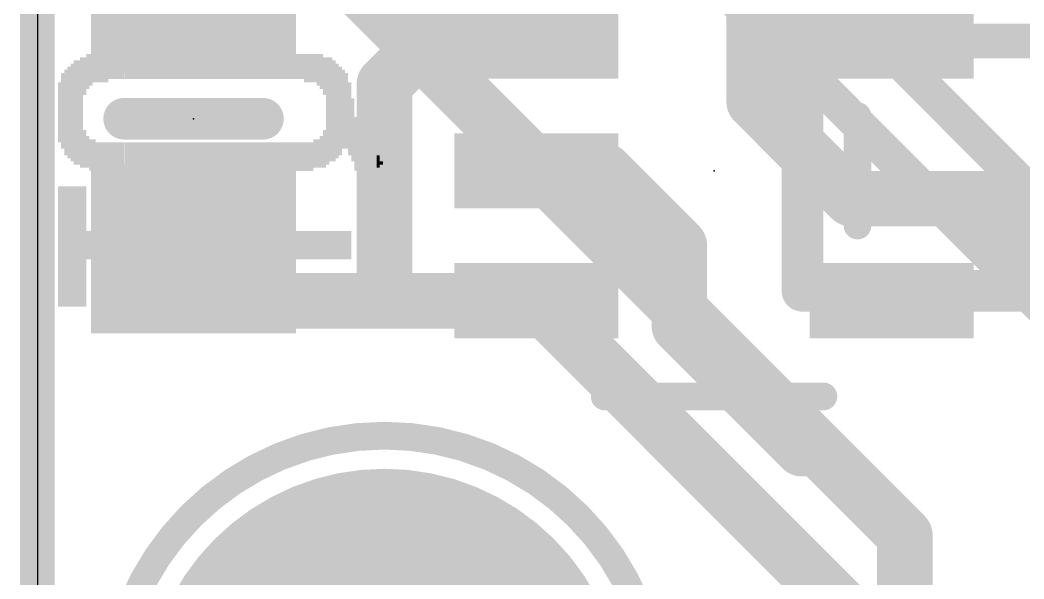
# Model space of a CAD drawing. Extents: x -0.1 to 34.1, y -8.2 to 25.5.
# Drawn here: x -0.13 to 7.22, y 3.49 to 7.58 of the extents above; entities that cross this region are included whole.
import ezdxf

# ---------------------------------------------------------------- set-up
doc = ezdxf.new("R2010")
doc.units = 0
for name, color, linetype in [('1', 12, 'CONTINUOUS'), ('16', 5, 'CONTINUOUS'), ('17', 110, 'CONTINUOUS'), ('20', 53, 'CONTINUOUS'), ('21', 40, 'CONTINUOUS'), ('22', 6, 'CONTINUOUS'), ('23', 40, 'CONTINUOUS'), ('47', 253, 'CONTINUOUS')]:
    doc.layers.add(name, color=color, linetype=linetype)

# ---------------------------------------------------------------- blocks, each defined once
blk = doc.blocks.new('RECT')
blk.add_solid([(-0.5, -0.5), (0.5, -0.5), (-0.5, 0.5), (0.5, 0.5)])
blk = doc.blocks.new('ROUNDP')
at = {"const_width": 0.5}
blk.add_lwpolyline([(0, -0.25, 1), (0, 0.25, 1), (0, -0.25)], format="xyb", dxfattribs=at)

msp = doc.modelspace()

# ---------------------------------------------------------------- linework, layer by layer
at = {"layer": '1'}
for points, const_width in [([(0, 0), (0, 25.4)], 0.254), ([(5.2467, 7.8703), (5.2467, 6.9837)], 0.4064), ([(2.54, 7.112), (2.855, 7.427)], 0.4064), ([(2.855, 7.427), (3.6529, 7.427)], 0.4064), ([(6.2531, 7.427), (7.874, 7.427)], 0.254), ([(2.54, 5.527), (2.54, 7.112)], 0.4064), ([(5.2467, 6.9837), (5.9568, 6.2736)], 0.4064), ([(3.6529, 6.477), (4.1526, 6.477)], 0.4064), ([(4.1526, 6.477), (4.699, 5.9306)], 0.4064), ([(5.9568, 6.2736), (7.0004, 6.2736)], 0.4064), ([(7.874, 5.4), (7.0004, 6.2736)], 0.4064), ([(1.524, 5.527), (1.143, 5.908)], 0.4064), ([(4.699, 5.9306), (4.699, 5.343)], 0.4064), ([(2.286, 5.527), (1.524, 5.527)], 0.4064), ([(2.54, 5.527), (2.286, 5.527)], 0.4064), ([(3.6529, 5.527), (2.54, 5.527)], 0.4064), ([(6.35, 2.8299), (3.6529, 5.527)], 0.4064), ([(4.699, 5.343), (5.597, 4.445)], 0.4064), ([(5.597, 4.445), (5.715, 4.445)], 0.4064)]:
    msp.add_lwpolyline(points, dxfattribs=dict(at, const_width=const_width))
for points, const_width in [([(2.855, 7.5286, 1), (2.855, 7.3254)], 0.2032), ([(2.9268, 7.3552, 1), (2.7832, 7.4988)], 0.2032), ([(3.6529, 7.3254, 1), (3.6529, 7.5286)], 0.2032), ([(6.2531, 7.4905, 1), (6.2531, 7.3635)], 0.127), ([(2.6416, 7.112, 1), (2.4384, 7.112)], 0.2032), ([(2.4682, 7.1838, 1), (2.6118, 7.0402)], 0.2032), ([(5.3185, 7.0555, 1), (5.1749, 6.9118)], 0.2032), ([(5.1451, 6.9837, 1), (5.3483, 6.9837)], 0.2032), ([(3.6529, 6.5786, 1), (3.6529, 6.3754)], 0.2032), ([(4.2245, 6.5488, 1), (4.0808, 6.4052)], 0.2032), ([(4.1526, 6.3754, 1), (4.1526, 6.5786)], 0.2032), ([(5.9568, 6.3752, 1), (5.9568, 6.172)], 0.2032), ([(7.0722, 6.3454, 1), (6.9286, 6.2018)], 0.2032), ([(7.0004, 6.172, 1), (7.0004, 6.3752)], 0.2032), ([(5.8849, 6.2018, 1), (6.0286, 6.3454)], 0.2032), ([(1.2148, 5.9798, 1), (1.0712, 5.8362)], 0.2032), ([(4.8006, 5.9306, 1), (4.5974, 5.9306)], 0.2032), ([(4.6272, 5.8588, 1), (4.7708, 6.0025)], 0.2032), ([(1.524, 5.6286, 1), (1.524, 5.4254)], 0.2032), ([(1.4522, 5.4552, 1), (1.5958, 5.5988)], 0.2032), ([(2.286, 5.6286, 1), (2.286, 5.4254)], 0.2032), ([(2.286, 5.4254, 1), (2.286, 5.6286)], 0.2032), ([(2.54, 5.6286, 1), (2.54, 5.4254)], 0.2032), ([(2.54, 5.4254, 1), (2.54, 5.6286)], 0.2032), ([(3.7247, 5.5988, 1), (3.5811, 5.4552)], 0.2032), ([(3.6529, 5.4254, 1), (3.6529, 5.6286)], 0.2032), ([(2.4384, 5.527, 1), (2.6416, 5.527)], 0.2032), ([(4.7708, 5.4148, 1), (4.6272, 5.2712)], 0.2032), ([(4.5974, 5.343, 1), (4.8006, 5.343)], 0.2032), ([(5.597, 4.5466, 1), (5.597, 4.3434)], 0.2032), ([(5.715, 4.3434, 1), (5.715, 4.5466)], 0.2032), ([(5.5252, 4.3732, 1), (5.6688, 4.5168)], 0.2032)]:
    msp.add_lwpolyline(points, format="xyb", dxfattribs=dict(at, const_width=const_width))
at = {"layer": '16'}
for points, const_width in [([(0, 0), (0, 25.4)], 0.254), ([(1.27, 8.89), (6.35, 3.81)], 0.4064), ([(4.445, 8.382), (7.366, 5.461)], 0.254), ([(5.207, 8.382), (7.6708, 5.9182)], 0.254), ([(6.35, 3.81), (6.35, 2.54)], 0.4064)]:
    msp.add_lwpolyline(points, dxfattribs=dict(at, const_width=const_width))
at = {"layer": '16', "const_width": 0.2032}
for points in [[(6.4516, 3.81, 1), (6.2484, 3.81)], [(6.2782, 3.7382, 1), (6.4218, 3.8818)]]:
    msp.add_lwpolyline(points, format="xyb", dxfattribs=at)
at = {"layer": '20'}
msp.add_line((0, 22.86), (0, 2.54), dxfattribs=at)
at = {"layer": '21'}
for points, const_width in [([(0.635, 6.858), (1.651, 6.858)], 0.3048), ([(6.003, 6.877), (6.003, 6.077)], 0.2032), ([(5.753, 4.827), (4.153, 4.827)], 0.2032)]:
    msp.add_lwpolyline(points, dxfattribs=dict(at, const_width=const_width))
for points, const_width in [([(0.635, 6.9342, 1), (0.635, 6.7818)], 0.1524), ([(1.651, 6.7818, 1), (1.651, 6.9342)], 0.1524), ([(6.0538, 6.877, 1), (5.9522, 6.877)], 0.1016), ([(5.9522, 6.077, 1), (6.0538, 6.077)], 0.1016), ([(4.153, 4.8778, 1), (4.153, 4.7762)], 0.1016), ([(5.753, 4.7762, 1), (5.753, 4.8778)], 0.1016), ([(2.54, 0.54, 1), (2.54, 4.54, 1), (2.54, 0.54)], 0.2032)]:
    msp.add_lwpolyline(points, format="xyb", dxfattribs=dict(at, const_width=const_width))
at = {"layer": '22', "const_width": 0.3048}
for points in [[(5.6, 5.6), (5.6, 8.8)], [(8.75, 5.6), (5.6, 5.6)]]:
    msp.add_lwpolyline(points, dxfattribs=at)
at = {"layer": '22', "const_width": 0.1524}
for points in [[(5.6, 5.6762, 1), (5.6, 5.5238)], [(5.5238, 5.6, 1), (5.6762, 5.6)]]:
    msp.add_lwpolyline(points, format="xyb", dxfattribs=at)
at = {"layer": '23'}
for p in [(1.143, 6.858), (4.953, 6.477)]:
    msp.add_point(p, dxfattribs=at)
at = {"layer": '47', "const_width": 0.13}
msp.add_lwpolyline([(0, 6.35), (0, -8.173)], dxfattribs=at)
at = {"layer": '47', "const_width": 0.065}
msp.add_lwpolyline([(0.0325, 6.35, 1), (-0.0325, 6.35)], format="xyb", dxfattribs=at)

# ---------------------------------------------------------------- block references
at = {"layer": '1'}
for p, xscale, yscale, rotation in [((1.143, 7.808), 1.24, 1.5, 90), ((3.6529, 7.427), 0.55, 1.2, 270), ((6.2531, 7.427), 0.55, 1.2, 270), ((3.6529, 6.477), 0.55, 1.2, 270), ((1.143, 5.908), 1.24, 1.5, 90), ((3.6529, 5.527), 0.55, 1.2, 270), ((6.2531, 5.527), 0.55, 1.2, 270)]:
    msp.add_blockref('RECT', p, dxfattribs=dict(at, xscale=xscale, yscale=yscale, rotation=rotation))
at = {"layer": '17', "xscale": 3.516, "yscale": 3.516}
msp.add_blockref('ROUNDP', (2.54, 2.54), dxfattribs=at)
msp.add_blockref('ROUNDP', (2.54, 2.54), dxfattribs=at)
at = {"layer": '22', "rotation": 270}
for p, xscale, yscale in [((0.277, 6.9037), 0.762, 0.0231), ((0.3001, 6.9037), 0.762, 0.0231), ((0.3232, 6.9037), 0.8077, 0.0231), ((0.3463, 7.1692), 0.2769, 0.0231), ((0.3694, 7.2034), 0.254, 0.0231), ((0.3926, 7.2149), 0.2311, 0.0231), ((0.4157, 7.2276), 0.2057, 0.0231), ((0.4388, 7.2276), 0.2057, 0.0231), ((0.4619, 7.2276), 0.2057, 0.0231), ((0.485, 7.2276), 0.2057, 0.0231), ((0.508, 7.2276), 0.2057, 0.0229), ((0.531, 7.239), 0.1829, 0.0231), ((0.5541, 7.239), 0.1829, 0.0231), ((0.5772, 7.239), 0.1829, 0.0231), ((0.6003, 7.239), 0.1829, 0.0231), ((0.6234, 7.239), 0.1829, 0.0231), ((0.6466, 7.239), 0.1829, 0.0231), ((0.6697, 7.239), 0.1829, 0.0231), ((0.6928, 7.239), 0.1829, 0.0231), ((0.7159, 7.239), 0.1829, 0.0231), ((0.739, 7.239), 0.1829, 0.0231), ((0.762, 7.239), 0.1829, 0.0229), ((0.785, 7.239), 0.1829, 0.0231), ((0.8081, 7.239), 0.1829, 0.0231), ((0.8312, 7.239), 0.1829, 0.0231), ((0.8543, 7.239), 0.1829, 0.0231), ((0.8774, 7.239), 0.1829, 0.0231), ((0.9006, 7.239), 0.1829, 0.0231), ((0.9237, 7.239), 0.1829, 0.0231), ((0.9468, 7.239), 0.1829, 0.0231), ((0.9699, 7.239), 0.1829, 0.0231), ((0.993, 7.239), 0.1829, 0.0231), ((1.016, 7.239), 0.1829, 0.0229), ((1.039, 7.239), 0.1829, 0.0231), ((1.0621, 7.239), 0.1829, 0.0231), ((1.0852, 7.239), 0.1829, 0.0231), ((1.1083, 7.239), 0.1829, 0.0231), ((1.1314, 7.239), 0.1829, 0.0231), ((1.1546, 7.239), 0.1829, 0.0231), ((1.1777, 7.239), 0.1829, 0.0231), ((1.2008, 7.239), 0.1829, 0.0231), ((1.2239, 7.239), 0.1829, 0.0231), ((1.247, 7.239), 0.1829, 0.0231), ((1.27, 7.239), 0.1829, 0.0229), ((1.293, 7.239), 0.1829, 0.0231), ((1.3161, 7.239), 0.1829, 0.0231), ((1.3392, 7.239), 0.1829, 0.0231), ((1.3623, 7.239), 0.1829, 0.0231), ((1.3854, 7.239), 0.1829, 0.0231), ((1.4086, 7.239), 0.1829, 0.0231), ((1.4317, 7.239), 0.1829, 0.0231), ((1.4548, 7.239), 0.1829, 0.0231), ((1.4779, 7.239), 0.1829, 0.0231), ((1.501, 7.239), 0.1829, 0.0231), ((1.524, 7.239), 0.1829, 0.0229), ((1.547, 7.239), 0.1829, 0.0231), ((1.5701, 7.239), 0.1829, 0.0231), ((1.5932, 7.239), 0.1829, 0.0231), ((1.6163, 7.239), 0.1829, 0.0231), ((1.6394, 7.239), 0.1829, 0.0231), ((1.6626, 7.239), 0.1829, 0.0231), ((1.6857, 7.239), 0.1829, 0.0231), ((1.7088, 7.239), 0.1829, 0.0231), ((1.7319, 7.239), 0.1829, 0.0231), ((1.755, 7.239), 0.1829, 0.0231), ((1.778, 7.239), 0.1829, 0.0229), ((1.801, 7.239), 0.1829, 0.0231), ((1.8241, 7.239), 0.1829, 0.0231), ((1.8472, 7.239), 0.1829, 0.0231), ((1.8703, 7.239), 0.1829, 0.0231), ((1.8934, 7.239), 0.1829, 0.0231), ((1.9166, 7.239), 0.1829, 0.0231), ((1.9397, 7.239), 0.1829, 0.0231), ((1.9628, 7.2276), 0.2057, 0.0231), ((1.9859, 7.2276), 0.2057, 0.0231), ((2.009, 7.2276), 0.2057, 0.0231), ((2.032, 7.2276), 0.2057, 0.0229), ((2.055, 7.2149), 0.2311, 0.0231), ((2.0781, 7.2034), 0.254, 0.0231), ((2.1012, 7.1692), 0.2769, 0.0231), ((2.1243, 6.9152), 0.7849, 0.0231), ((2.1474, 6.9266), 0.762, 0.0231), ((2.1706, 6.9152), 0.7391, 0.0231), ((0.2079, 6.9037), 0.6248, 0.0231), ((0.231, 6.9037), 0.6706, 0.0231), ((0.254, 6.9037), 0.7163, 0.0229), ((2.1937, 6.9152), 0.6934, 0.0231), ((2.2168, 6.9152), 0.6477, 0.0231), ((2.2399, 6.9279), 0.5766, 0.0231), ((0.1848, 6.9164), 0.5537, 0.0231), ((2.263, 6.9164), 0.5537, 0.0231), ((0.1617, 6.905), 0.4394, 0.0231), ((2.286, 6.858), 0.5334, 0.0229), ((2.309, 6.7767), 0.4623, 0.0231), ((2.3321, 6.6739), 0.3937, 0.0231), ((0.3463, 6.6383), 0.2769, 0.0231), ((2.1012, 6.6383), 0.2769, 0.0231), ((2.3552, 6.6269), 0.3912, 0.0231), ((2.3783, 6.604), 0.3454, 0.0231), ((0.3694, 6.6154), 0.2311, 0.0231), ((0.3926, 6.5926), 0.2311, 0.0231), ((0.4157, 6.5926), 0.2311, 0.0231), ((2.032, 6.604), 0.2083, 0.0229), ((2.055, 6.604), 0.2083, 0.0231), ((2.0781, 6.6154), 0.2311, 0.0231), ((2.4014, 6.604), 0.2997, 0.0231), ((2.4246, 6.5811), 0.254, 0.0231), ((0.4388, 6.5811), 0.2083, 0.0231), ((0.4619, 6.5811), 0.2083, 0.0231), ((0.485, 6.5811), 0.2083, 0.0231), ((0.508, 6.5811), 0.2083, 0.0229), ((0.531, 6.5811), 0.2083, 0.0231), ((0.5541, 6.5811), 0.2083, 0.0231), ((0.5772, 6.5811), 0.2083, 0.0231), ((0.6003, 6.5811), 0.2083, 0.0231), ((0.6234, 6.5811), 0.2083, 0.0231), ((0.6466, 6.5811), 0.2083, 0.0231), ((0.6697, 6.5811), 0.2083, 0.0231), ((0.6928, 6.5811), 0.2083, 0.0231), ((0.7159, 6.5811), 0.2083, 0.0231), ((0.739, 6.5811), 0.2083, 0.0231), ((0.762, 6.5811), 0.2083, 0.0229), ((0.785, 6.5811), 0.2083, 0.0231), ((0.8081, 6.5811), 0.2083, 0.0231), ((0.8312, 6.5811), 0.2083, 0.0231), ((0.8543, 6.5811), 0.2083, 0.0231), ((0.8774, 6.5811), 0.2083, 0.0231), ((0.9006, 6.5811), 0.2083, 0.0231), ((0.9237, 6.5811), 0.2083, 0.0231), ((0.9468, 6.5811), 0.2083, 0.0231), ((0.9699, 6.5811), 0.2083, 0.0231), ((0.993, 6.5811), 0.2083, 0.0231), ((1.016, 6.5811), 0.2083, 0.0229), ((1.039, 6.5811), 0.2083, 0.0231), ((1.0621, 6.5811), 0.2083, 0.0231), ((1.0852, 6.5811), 0.2083, 0.0231), ((1.1083, 6.5811), 0.2083, 0.0231), ((1.1314, 6.5811), 0.2083, 0.0231), ((1.1546, 6.5811), 0.2083, 0.0231), ((1.1777, 6.5811), 0.2083, 0.0231), ((1.2008, 6.5811), 0.2083, 0.0231), ((1.2239, 6.5811), 0.2083, 0.0231), ((1.247, 6.5811), 0.2083, 0.0231), ((1.27, 6.5811), 0.2083, 0.0229), ((1.293, 6.5811), 0.2083, 0.0231), ((1.3161, 6.5811), 0.2083, 0.0231), ((1.3392, 6.5811), 0.2083, 0.0231), ((1.3623, 6.5811), 0.2083, 0.0231), ((1.3854, 6.5811), 0.2083, 0.0231), ((1.4086, 6.5811), 0.2083, 0.0231), ((1.4317, 6.5811), 0.2083, 0.0231), ((1.4548, 6.5811), 0.2083, 0.0231), ((1.4779, 6.5811), 0.2083, 0.0231), ((1.501, 6.5811), 0.2083, 0.0231), ((1.524, 6.5811), 0.2083, 0.0229), ((1.547, 6.5811), 0.2083, 0.0231), ((1.5701, 6.5811), 0.2083, 0.0231), ((1.5932, 6.5811), 0.2083, 0.0231), ((1.6163, 6.5811), 0.2083, 0.0231), ((1.6394, 6.5811), 0.2083, 0.0231), ((1.6626, 6.5811), 0.2083, 0.0231), ((1.6857, 6.5811), 0.2083, 0.0231), ((1.7088, 6.5811), 0.2083, 0.0231), ((1.7319, 6.5811), 0.2083, 0.0231), ((1.755, 6.5811), 0.2083, 0.0231), ((1.778, 6.5811), 0.2083, 0.0229), ((1.801, 6.5811), 0.2083, 0.0231), ((1.8241, 6.5811), 0.2083, 0.0231), ((1.8472, 6.5811), 0.2083, 0.0231), ((1.8703, 6.5811), 0.2083, 0.0231), ((1.8934, 6.5811), 0.2083, 0.0231), ((1.9166, 6.5811), 0.2083, 0.0231), ((1.9397, 6.5811), 0.2083, 0.0231), ((1.9628, 6.5811), 0.2083, 0.0231), ((1.9859, 6.5811), 0.2083, 0.0231), ((2.009, 6.5811), 0.2083, 0.0231), ((2.4477, 6.5697), 0.1854, 0.0231), ((2.4708, 6.5697), 0.1397, 0.0231), ((2.4939, 6.5456), 0.0914, 0.0231), ((2.517, 6.5342), 0.0229, 0.0231), ((0.1617, 5.9233), 0.8788, 0.0231), ((0.1848, 5.9233), 0.8788, 0.0231), ((0.2079, 5.9233), 0.8788, 0.0231), ((0.231, 5.9233), 0.8788, 0.0231), ((0.254, 5.9233), 0.8788, 0.0229), ((0.277, 5.9233), 0.8788, 0.0231), ((0.3001, 5.9233), 0.8788, 0.0231), ((0.3232, 5.9233), 0.8788, 0.0231), ((0.3463, 5.9233), 0.8788, 0.0231), ((0.3694, 5.9334), 0.2083, 0.0231), ((0.3926, 5.9334), 0.2083, 0.0231), ((0.4157, 5.9334), 0.2083, 0.0231), ((0.4388, 5.9334), 0.2083, 0.0231), ((0.4619, 5.9334), 0.2083, 0.0231), ((0.485, 5.9334), 0.2083, 0.0231), ((0.508, 5.9334), 0.2083, 0.0229), ((0.531, 5.9334), 0.2083, 0.0231), ((0.5541, 5.9334), 0.2083, 0.0231), ((0.5772, 5.9334), 0.2083, 0.0231), ((0.6003, 5.9334), 0.2083, 0.0231), ((0.6234, 5.9334), 0.2083, 0.0231), ((0.6466, 5.9334), 0.2083, 0.0231), ((0.6697, 5.9334), 0.2083, 0.0231), ((0.6928, 5.9334), 0.2083, 0.0231), ((0.7159, 5.9334), 0.2083, 0.0231), ((0.739, 5.9334), 0.2083, 0.0231), ((0.762, 5.9334), 0.2083, 0.0229), ((0.785, 5.9334), 0.2083, 0.0231), ((0.8081, 5.9334), 0.2083, 0.0231), ((0.8312, 5.9334), 0.2083, 0.0231), ((0.8543, 5.9334), 0.2083, 0.0231), ((0.8774, 5.9334), 0.2083, 0.0231), ((0.9006, 5.9334), 0.2083, 0.0231), ((0.9237, 5.9334), 0.2083, 0.0231), ((0.9468, 5.9334), 0.2083, 0.0231), ((0.9699, 5.9334), 0.2083, 0.0231), ((0.993, 5.9334), 0.2083, 0.0231), ((1.016, 5.9334), 0.2083, 0.0229), ((1.039, 5.9334), 0.2083, 0.0231), ((1.0621, 5.9334), 0.2083, 0.0231), ((1.0852, 5.9334), 0.2083, 0.0231), ((1.1083, 5.9334), 0.2083, 0.0231), ((1.1314, 5.9334), 0.2083, 0.0231), ((1.1546, 5.9334), 0.2083, 0.0231), ((1.1777, 5.9334), 0.2083, 0.0231), ((1.2008, 5.9334), 0.2083, 0.0231), ((1.2239, 5.9334), 0.2083, 0.0231), ((1.247, 5.9334), 0.2083, 0.0231), ((1.27, 5.9334), 0.2083, 0.0229), ((1.293, 5.9334), 0.2083, 0.0231), ((1.3161, 5.9334), 0.2083, 0.0231), ((1.3392, 5.9334), 0.2083, 0.0231), ((1.3623, 5.9334), 0.2083, 0.0231), ((1.3854, 5.9334), 0.2083, 0.0231), ((1.4086, 5.9334), 0.2083, 0.0231), ((1.4317, 5.9334), 0.2083, 0.0231), ((1.4548, 5.9334), 0.2083, 0.0231), ((1.4779, 5.9334), 0.2083, 0.0231), ((1.501, 5.9334), 0.2083, 0.0231), ((1.524, 5.9334), 0.2083, 0.0229), ((1.547, 5.9334), 0.2083, 0.0231), ((1.5701, 5.9334), 0.2083, 0.0231), ((1.5932, 5.9334), 0.2083, 0.0231), ((1.6163, 5.9334), 0.2083, 0.0231), ((1.6394, 5.9334), 0.2083, 0.0231), ((1.6626, 5.9334), 0.2083, 0.0231), ((1.6857, 5.9334), 0.2083, 0.0231), ((1.7088, 5.9334), 0.2083, 0.0231), ((1.7319, 5.9334), 0.2083, 0.0231), ((1.755, 5.9334), 0.2083, 0.0231), ((1.778, 5.9334), 0.2083, 0.0229), ((1.801, 5.9334), 0.2083, 0.0231), ((1.8241, 5.9334), 0.2083, 0.0231), ((1.8472, 5.9334), 0.2083, 0.0231), ((1.8703, 5.9334), 0.2083, 0.0231), ((1.8934, 5.9334), 0.2083, 0.0231), ((1.9166, 5.9334), 0.2083, 0.0231), ((1.9397, 5.9334), 0.2083, 0.0231), ((1.9628, 5.9334), 0.2083, 0.0231), ((1.9859, 5.9334), 0.2083, 0.0231), ((2.009, 5.9334), 0.2083, 0.0231), ((2.032, 5.9334), 0.2083, 0.0229), ((2.055, 5.9334), 0.2083, 0.0231), ((2.0781, 5.9334), 0.2083, 0.0231), ((2.1012, 5.9334), 0.2083, 0.0231), ((2.1243, 5.9334), 0.2083, 0.0231), ((2.1474, 5.9334), 0.2083, 0.0231), ((2.1706, 5.9334), 0.2083, 0.0231), ((2.1937, 5.9334), 0.2083, 0.0231), ((2.2168, 5.9334), 0.2083, 0.0231), ((2.2399, 5.9334), 0.2083, 0.0231), ((2.263, 5.9334), 0.2083, 0.0231), ((2.286, 5.9334), 0.2083, 0.0229)]:
    msp.add_blockref('RECT', p, dxfattribs=dict(at, xscale=xscale, yscale=yscale))

doc.saveas('drawing.dxf')
